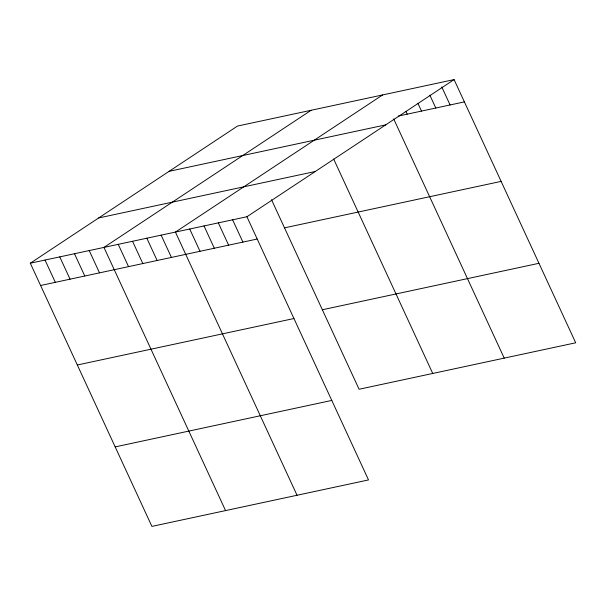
<?xml version="1.0" encoding="UTF-8"?>
<svg xmlns="http://www.w3.org/2000/svg" width="606" height="606" viewBox="0 0 606 606"><rect width="100%" height="100%" fill="white"/><g stroke="black" fill="none" stroke-linecap="round" stroke-linejoin="round"><path stroke-width="0.91" d="M30.3 263.209L246.915 216.743L368.516 479.929L151.909 526.394L30.3 263.209L237.484 126.071L454.091 79.606L575.7 342.791L359.085 389.257L271.503 199.7M311.128 110.277L103.952 247.415L225.553 510.593M382.613 94.937L175.429 232.083L297.038 495.261M246.915 216.743L454.091 79.606M398.271 116.072L464.393 101.891M169.112 171.331L385.727 124.866M98.672 217.955L315.279 171.49M284.509 227.856L501.124 181.391M40.594 285.494L257.209 239.029M322.354 309.757L538.969 263.292M77.326 364.994L293.94 318.529M115.178 446.895L331.785 400.43M441.774 86.961L450.091 104.959M429.859 95.172L435.797 108.027M417.935 103.376L421.503 111.095M406.02 111.587L407.202 114.155M393.673 118.882L504.215 358.123M333.671 159.06L432.737 373.455M232.613 219.811L242.915 242.097M218.319 222.879L228.613 245.165M204.025 225.947L214.319 248.233M189.723 229.015L200.025 251.301M161.135 235.143L171.43 257.429M146.834 238.211L157.136 260.497M132.54 241.279L142.834 263.565M118.246 244.347L128.54 266.632M89.218 250.573L99.513 272.859M74.493 253.732L84.787 276.018M59.759 256.891L70.054 279.177M45.033 260.05L55.328 282.335"/></g></svg>
